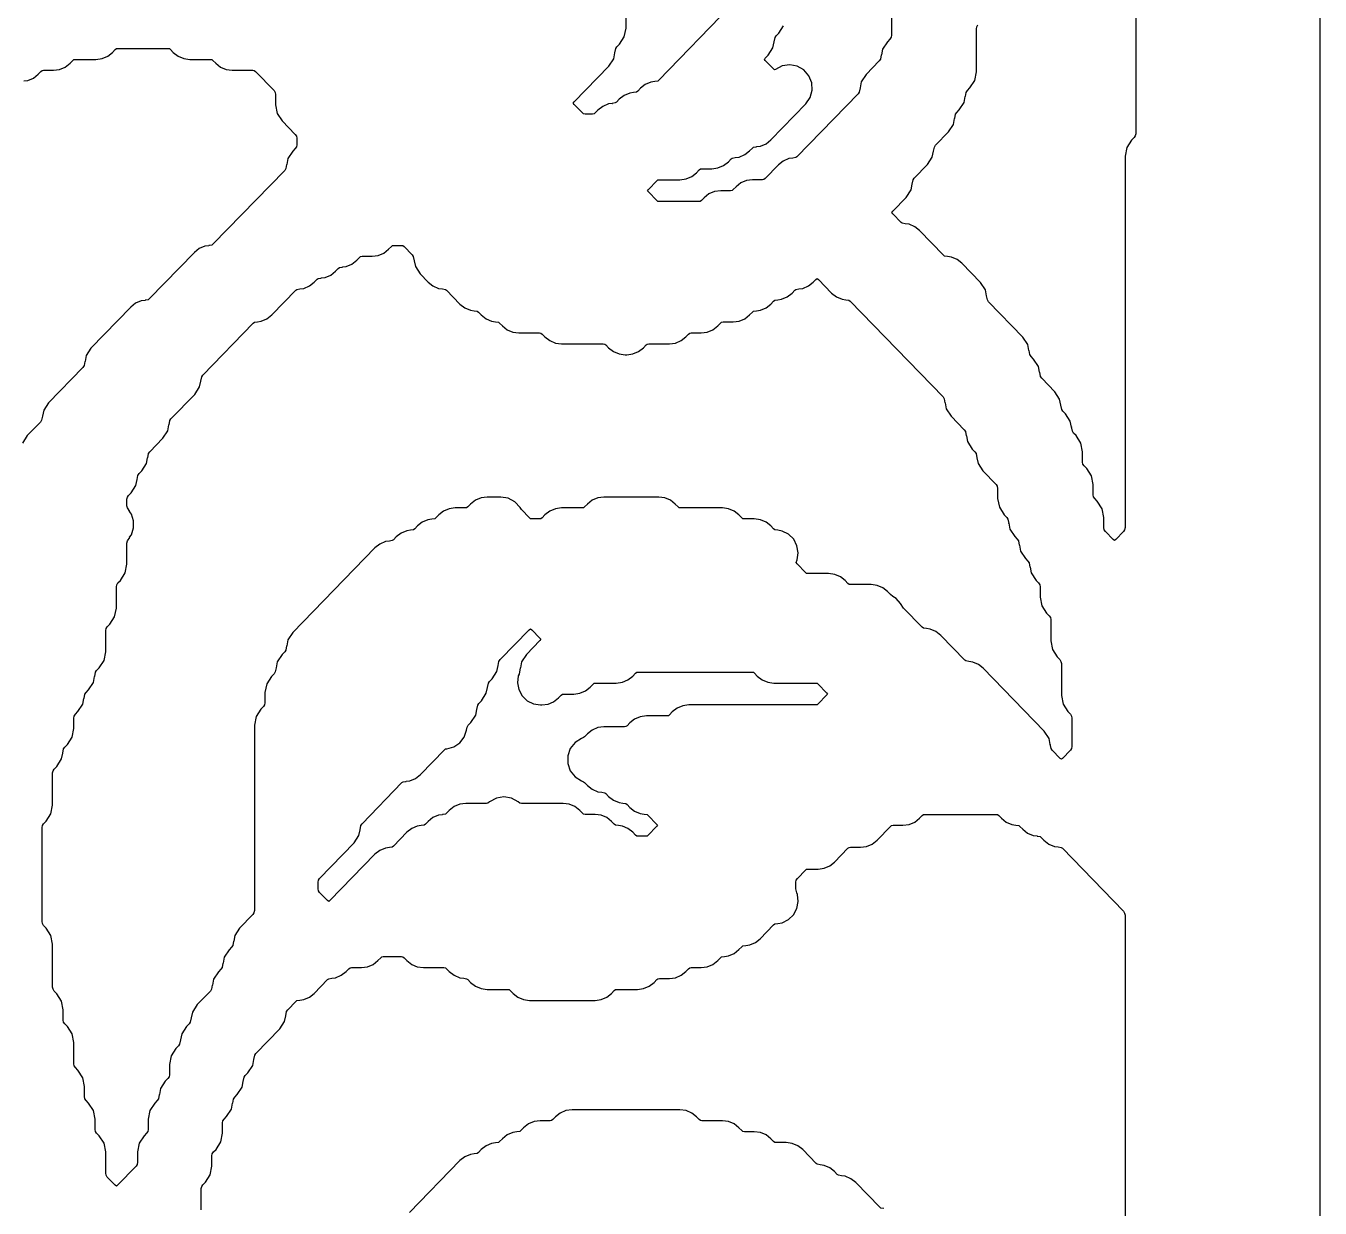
# Model space of a CAD drawing. Header units: millimetres. Extents: x 10 to 410, y 18 to 283.
# Drawn here: x 114.2 to 142.27, y 185.6 to 211.23 of the extents above; entities that cross this region are included whole.
import ezdxf

# ---------------------------------------------------------------- set-up
doc = ezdxf.new("R2010")
doc.units = ezdxf.units.MM
doc.layers.add('CUT', color=1, linetype='Continuous')

msp = doc.modelspace()

# ---------------------------------------------------------------- linework, layer by layer
at = {"layer": 'CUT'}
for points in [[(100.134, 157), (100.134, 160), (121.134, 160), (121.134, 157), (129.134, 157), (129.134, 160), (142.2679, 160), (142.2679, 280), (129.134, 280), (129.134, 283), (121.134, 283), (121.134, 280), (100.134, 280), (100.134, 283), (92.134, 283), (92.134, 280), (79, 280), (79, 160), (92.134, 160), (92.134, 157)], [(115.7338, 197.255), (115.7893, 197.3121), (115.8938, 197.4725), (115.9305, 197.6604), (115.9305, 198.1212), (115.9392, 198.166), (115.9641, 198.2042), (116.0196, 198.2613), (116.1241, 198.4216), (116.1608, 198.6095), (116.1608, 199.0703), (116.1695, 199.1151), (116.1944, 199.1533), (116.2499, 199.2104), (116.3544, 199.3708), (116.3911, 199.5587), (116.3911, 200.0195), (116.3998, 200.0643), (116.4511, 200.1429), (116.4478, 200.1451), (116.4873, 200.2007), (116.5338, 200.347), (116.5338, 200.5005), (116.4873, 200.6467), (116.4478, 200.7024), (116.4511, 200.7045), (116.3998, 200.7832), (116.3911, 200.828), (116.3911, 200.9686), (116.3998, 201.0134), (116.4247, 201.0516), (116.4801, 201.1088), (116.5847, 201.2691), (116.6095, 201.3963), (116.6121, 201.3958), (116.6301, 201.488), (116.655, 201.5262), (116.7104, 201.5833), (116.815, 201.7437), (116.8398, 201.8709), (116.8424, 201.8704), (116.8603, 201.9626), (116.8853, 202.0008), (117.171, 202.2952), (117.2755, 202.4555), (117.3004, 202.5828), (117.3029, 202.5823), (117.3209, 202.6744), (117.3458, 202.7126), (117.8618, 203.2443), (117.9664, 203.4047), (117.9912, 203.5319), (117.9938, 203.5314), (118.0118, 203.6236), (118.0367, 203.6618), (119.1312, 204.7896), (119.1562, 204.8093), (119.221, 204.818), (119.2207, 204.8199), (119.305, 204.8312), (119.4275, 204.8831), (119.532, 204.9653), (120.0523, 205.5015), (120.0774, 205.5212), (120.1421, 205.5299), (120.1418, 205.5318), (120.2262, 205.5431), (120.3487, 205.5949), (120.4532, 205.6772), (120.5129, 205.7387), (120.5379, 205.7585), (120.6026, 205.7672), (120.6024, 205.7691), (120.6867, 205.7804), (120.8092, 205.8322), (120.9137, 205.9145), (120.9735, 205.976), (120.9985, 205.9958), (121.0632, 206.0044), (121.063, 206.0064), (121.1473, 206.0177), (121.2698, 206.0695), (121.3743, 206.1518), (121.434, 206.2133), (121.4591, 206.233), (121.4907, 206.2373), (121.7063, 206.2373), (121.8382, 206.255), (121.9607, 206.3068), (122.0651, 206.3891), (122.1249, 206.4506), (122.1499, 206.4703), (122.1815, 206.4746), (122.345, 206.4746), (122.3766, 206.4703), (122.4017, 206.4506), (122.5751, 206.2719), (122.6, 206.2337), (122.6179, 206.1416), (122.6205, 206.1421), (122.6453, 206.0149), (122.7499, 205.8545), (122.922, 205.6772), (123.0265, 205.5949), (123.149, 205.5431), (123.2333, 205.5318), (123.233, 205.5299), (123.2978, 205.5212), (123.3228, 205.5015), (123.6128, 205.2026), (123.7173, 205.1204), (123.8398, 205.0685), (123.9242, 205.0572), (123.9239, 205.0553), (123.9886, 205.0466), (124.0137, 205.0269), (124.0734, 204.9653), (124.1779, 204.8831), (124.3004, 204.8312), (124.3847, 204.8199), (124.3845, 204.818), (124.4492, 204.8093), (124.4742, 204.7896), (124.5339, 204.7281), (124.6384, 204.6458), (124.7609, 204.594), (124.8928, 204.5763), (125.3387, 204.5763), (125.3703, 204.572), (125.3954, 204.5523), (125.4551, 204.4908), (125.5596, 204.4085), (125.6821, 204.3567), (125.8139, 204.339), (126.7204, 204.339), (126.752, 204.3347), (126.7771, 204.315), (126.8368, 204.2535), (126.9413, 204.1712), (127.0638, 204.1194), (127.1956, 204.1017), (127.2331, 204.1017), (127.365, 204.1194), (127.4874, 204.1712), (127.5919, 204.2535), (127.6517, 204.315), (127.6767, 204.3347), (127.7083, 204.339), (128.1543, 204.339), (128.2861, 204.3567), (128.4086, 204.4085), (128.5131, 204.4908), (128.5728, 204.5523), (128.5979, 204.572), (128.6295, 204.5763), (128.8451, 204.5763), (128.9769, 204.594), (129.0994, 204.6458), (129.2039, 204.7281), (129.2636, 204.7896), (129.2887, 204.8093), (129.3203, 204.8136), (129.536, 204.8136), (129.6678, 204.8312), (129.7903, 204.8831), (129.8948, 204.9653), (129.9545, 205.0269), (129.9796, 205.0466), (130.0443, 205.0553), (130.044, 205.0572), (130.1284, 205.0685), (130.2508, 205.1204), (130.3553, 205.2026), (130.4151, 205.2642), (130.4401, 205.2839), (130.5048, 205.2926), (130.5046, 205.2945), (130.5889, 205.3058), (130.7114, 205.3576), (130.8159, 205.4399), (130.8756, 205.5015), (130.9007, 205.5212), (130.9654, 205.5299), (130.9651, 205.5318), (131.0495, 205.5431), (131.172, 205.5949), (131.2765, 205.6772), (131.3315, 205.7339), (131.3595, 205.7547), (131.3874, 205.7339), (131.6727, 205.4399), (131.7772, 205.3576), (131.8997, 205.3058), (131.9841, 205.2945), (131.9838, 205.2926), (132.0485, 205.2839), (132.0736, 205.2642), (134.0892, 203.1872), (134.1141, 203.149), (134.1321, 203.0568), (134.1347, 203.0573), (134.1595, 202.9301), (134.264, 202.7698), (134.5498, 202.4753), (134.5747, 202.4371), (134.5927, 202.345), (134.5952, 202.3455), (134.6201, 202.2182), (134.7246, 202.0579), (134.7801, 202.0008), (134.805, 201.9626), (134.8229, 201.8704), (134.8255, 201.8709), (134.8503, 201.7437), (134.9549, 201.5833), (135.2406, 201.2889), (135.2655, 201.2507), (135.2743, 201.2059), (135.2743, 200.9824), (135.3109, 200.7945), (135.4155, 200.6342), (135.4709, 200.577), (135.4958, 200.5388), (135.5138, 200.4467), (135.5164, 200.4472), (135.5412, 200.3199), (135.6457, 200.1596), (135.7012, 200.1025), (135.7261, 200.0643), (135.7441, 199.9721), (135.7467, 199.9726), (135.7715, 199.8454), (135.876, 199.685), (135.9315, 199.6279), (135.9564, 199.5897), (135.9744, 199.4975), (135.9769, 199.498), (136.0018, 199.3708), (136.1063, 199.2104), (136.1618, 199.1533), (136.1867, 199.1151), (136.1954, 199.0703), (136.1954, 198.8468), (136.232, 198.6589), (136.3366, 198.4986), (136.392, 198.4414), (136.417, 198.4032), (136.4257, 198.3585), (136.4257, 197.8976), (136.4623, 197.7098), (136.5669, 197.5494), (136.6223, 197.4923), (136.6472, 197.4541), (136.656, 197.4093), (136.656, 196.7112), (136.6926, 196.5233), (136.7972, 196.363), (136.8526, 196.3058), (136.8775, 196.2676), (136.8863, 196.2229), (136.8863, 195.6076), (136.8775, 195.5629), (136.8526, 195.5247), (136.6839, 195.3508), (136.656, 195.33), (136.628, 195.3508), (136.4593, 195.5247), (136.4344, 195.5629), (136.4164, 195.655), (136.4139, 195.6545), (136.389, 195.7818), (136.2845, 195.9421), (134.961, 197.3058), (134.8565, 197.3881), (134.734, 197.4399), (134.6497, 197.4513), (134.6499, 197.4532), (134.5852, 197.4619), (134.5602, 197.4816), (134.0399, 198.0177), (133.9354, 198.1), (133.8129, 198.1518), (133.7285, 198.1631), (133.7288, 198.165), (133.6641, 198.1737), (133.639, 198.1935), (133.2354, 198.6094), (133.1701, 198.7095), (133.072, 198.8199), (133.0032, 198.862), (132.9482, 198.9053), (132.8885, 198.9669), (132.784, 199.0491), (132.6615, 199.101), (132.5296, 199.1186), (132.0837, 199.1186), (132.0521, 199.1229), (132.027, 199.1426), (131.9673, 199.2041), (131.8628, 199.2864), (131.7403, 199.3382), (131.6085, 199.3559), (131.1626, 199.3559), (131.131, 199.3602), (131.1059, 199.3799), (130.9258, 199.5655), (130.9054, 199.5942), (130.9243, 199.6534), (130.9478, 199.8076), (130.9227, 199.9615), (130.8515, 200.1002), (130.7409, 200.2102), (130.6019, 200.2808), (130.5042, 200.2962), (130.5048, 200.3006), (130.4401, 200.3093), (130.4151, 200.3291), (130.3553, 200.3906), (130.2508, 200.4729), (130.1284, 200.5247), (129.9965, 200.5424), (129.7809, 200.5424), (129.7493, 200.5466), (129.7242, 200.5663), (129.6645, 200.6279), (129.56, 200.7102), (129.4375, 200.762), (129.3057, 200.7797), (128.3992, 200.7797), (128.3676, 200.7839), (128.3425, 200.8036), (128.2828, 200.8652), (128.1783, 200.9474), (128.0558, 200.9993), (127.924, 201.0169), (126.735, 201.0169), (126.6032, 200.9993), (126.4807, 200.9474), (126.3762, 200.8652), (126.3165, 200.8036), (126.2914, 200.7839), (126.2598, 200.7797), (125.8139, 200.7797), (125.6821, 200.762), (125.5596, 200.7102), (125.4551, 200.6279), (125.3954, 200.5663), (125.3703, 200.5466), (125.3387, 200.5424), (125.1752, 200.5424), (125.1436, 200.5466), (125.1186, 200.5663), (124.9452, 200.745), (124.9158, 200.79), (124.8043, 200.9113), (124.6595, 200.9898), (124.497, 201.0169), (124.2019, 201.0169), (124.0701, 200.9993), (123.9476, 200.9474), (123.8431, 200.8652), (123.7834, 200.8036), (123.7583, 200.7839), (123.7267, 200.7797), (123.5111, 200.7797), (123.3792, 200.762), (123.2567, 200.7102), (123.1522, 200.6279), (123.0925, 200.5663), (123.0675, 200.5466), (123.0028, 200.5379), (123.003, 200.536), (122.9187, 200.5247), (122.7962, 200.4729), (122.6917, 200.3906), (122.632, 200.3291), (122.6069, 200.3093), (122.5422, 200.3006), (122.5425, 200.2987), (122.4581, 200.2874), (122.3356, 200.2356), (122.2311, 200.1533), (122.1714, 200.0918), (122.1463, 200.072), (122.0816, 200.0634), (122.0819, 200.0614), (121.9975, 200.0501), (121.875, 199.9983), (121.7705, 199.916), (119.9865, 198.0777), (119.8819, 197.9173), (119.8571, 197.7901), (119.8545, 197.7906), (119.8366, 197.6985), (119.8117, 197.6603), (119.7562, 197.6031), (119.6517, 197.4428), (119.6268, 197.3155), (119.6243, 197.316), (119.6063, 197.2239), (119.5814, 197.1857), (119.5259, 197.1285), (119.4214, 196.9682), (119.3847, 196.7803), (119.3847, 196.5568), (119.376, 196.512), (119.3511, 196.4738), (119.2956, 196.4167), (119.1911, 196.2563), (119.1545, 196.0685), (119.1545, 192.0483), (119.1457, 192.0035), (119.1208, 191.9653), (118.8351, 191.6709), (118.7305, 191.5106), (118.7057, 191.3833), (118.7031, 191.3838), (118.6852, 191.2917), (118.6602, 191.2535), (118.6048, 191.1963), (118.5002, 191.036), (118.4754, 190.9088), (118.4728, 190.9093), (118.4549, 190.8171), (118.43, 190.7789), (118.3745, 190.7218), (118.27, 190.5614), (118.2451, 190.4342), (118.2426, 190.4347), (118.2246, 190.3425), (118.1997, 190.3043), (117.9139, 190.0099), (117.8094, 189.8496), (117.7846, 189.7223), (117.782, 189.7228), (117.764, 189.6307), (117.7391, 189.5925), (117.6837, 189.5353), (117.5791, 189.375), (117.5543, 189.2477), (117.5517, 189.2483), (117.5337, 189.1561), (117.5088, 189.1179), (117.4534, 189.0607), (117.3488, 188.9004), (117.3122, 188.7125), (117.3122, 188.489), (117.3035, 188.4442), (117.2785, 188.406), (117.2231, 188.3489), (117.1185, 188.1885), (117.0937, 188.0613), (117.0911, 188.0618), (117.0732, 187.9696), (117.0483, 187.9314), (116.9928, 187.8743), (116.8883, 187.714), (116.8516, 187.5261), (116.8516, 187.3025), (116.8429, 187.2578), (116.818, 187.2196), (116.7625, 187.1624), (116.658, 187.0021), (116.6213, 186.8142), (116.6213, 186.5907), (116.6126, 186.5459), (116.5877, 186.5077), (116.1887, 186.0966), (116.1608, 186.0758), (116.1328, 186.0966), (115.9641, 186.2704), (115.9392, 186.3086), (115.9305, 186.3534), (115.9305, 186.8142), (115.8938, 187.0021), (115.7893, 187.1624), (115.7338, 187.2196), (115.7089, 187.2578), (115.7002, 187.3025), (115.7002, 187.5261), (115.6636, 187.714), (115.559, 187.8743), (115.5036, 187.9314), (115.4786, 187.9696), (115.4699, 188.0144), (115.4699, 188.2379), (115.4333, 188.4258), (115.3287, 188.5862), (115.2733, 188.6433), (115.2484, 188.6815), (115.2396, 188.7263), (115.2396, 189.1871), (115.203, 189.375), (115.0984, 189.5353), (115.043, 189.5925), (115.0181, 189.6307), (115.0094, 189.6754), (115.0094, 189.899), (114.9727, 190.0868), (114.8682, 190.2472), (114.8127, 190.3043), (114.7878, 190.3425), (114.7791, 190.3873), (114.7791, 191.3227), (114.7424, 191.5106), (114.6379, 191.6709), (114.5824, 191.7281), (114.5575, 191.7663), (114.5488, 191.811), (114.5488, 193.85), (114.5575, 193.8948), (114.5824, 193.933), (114.6379, 193.9901), (114.7424, 194.1504), (114.7791, 194.3383), (114.7791, 195.0364), (114.7878, 195.0812), (114.8127, 195.1194), (114.8682, 195.1765), (114.9727, 195.3369), (114.9975, 195.4641), (115.0001, 195.4636), (115.0181, 195.5558), (115.043, 195.594), (115.0984, 195.6511), (115.203, 195.8115), (115.2396, 195.9993), (115.2396, 196.2229), (115.2484, 196.2676), (115.2733, 196.3058), (115.3287, 196.363), (115.4333, 196.5233), (115.4581, 196.6506), (115.4607, 196.6501), (115.4786, 196.7422), (115.5036, 196.7804), (115.559, 196.8376), (115.6636, 196.9979), (115.6884, 197.1251), (115.691, 197.1246), (115.7089, 197.2168)], [(123.2763, 195.5354), (123.3013, 195.5551), (123.3306, 195.559), (123.4792, 195.6032), (123.6071, 195.6907), (123.702, 195.8132), (123.7549, 195.9589), (123.7688, 196.0304), (123.7938, 196.0686), (123.8492, 196.1257), (123.9538, 196.286), (123.9786, 196.4133), (123.9812, 196.4128), (123.9991, 196.5049), (124.024, 196.5431), (124.0795, 196.6003), (124.184, 196.7606), (124.2089, 196.8878), (124.2114, 196.8873), (124.2294, 196.9795), (124.2543, 197.0177), (124.3098, 197.0749), (124.4143, 197.2352), (124.4391, 197.3624), (124.4417, 197.3619), (124.4597, 197.4541), (124.4846, 197.4923), (125.1139, 198.1407), (125.1418, 198.1615), (125.1697, 198.1407), (125.3452, 197.9599), (125.3648, 197.9322), (125.3452, 197.9045), (125.0527, 197.6031), (124.9482, 197.4428), (124.9234, 197.3155), (124.9208, 197.316), (124.894, 197.1789), (124.8775, 197.1423), (124.8596, 196.9904), (124.8884, 196.8403), (124.9612, 196.7059), (125.0712, 196.5998), (125.2082, 196.5318), (125.3592, 196.5085), (125.3909, 196.5085), (125.5227, 196.5262), (125.6452, 196.578), (125.7497, 196.6603), (125.8094, 196.7218), (125.8345, 196.7415), (125.8661, 196.7458), (126.0817, 196.7458), (126.2135, 196.7635), (126.336, 196.8153), (126.4405, 196.8975), (126.5002, 196.9591), (126.5253, 196.9788), (126.5569, 196.9831), (127.0029, 196.9831), (127.1347, 197.0007), (127.2572, 197.0526), (127.3617, 197.1348), (127.4214, 197.1964), (127.4464, 197.2161), (127.478, 197.2203), (129.9444, 197.2203), (129.976, 197.2161), (130.001, 197.1964), (130.0607, 197.1348), (130.1652, 197.0526), (130.2877, 197.0007), (130.4195, 196.9831), (131.3261, 196.9831), (131.3577, 196.9788), (131.3827, 196.9591), (131.5629, 196.7735), (131.5825, 196.7458), (131.5629, 196.7181), (131.3827, 196.5324), (131.3577, 196.5127), (131.3261, 196.5085), (128.5773, 196.5085), (128.4455, 196.4908), (128.323, 196.439), (128.2185, 196.3567), (128.1588, 196.2952), (128.1337, 196.2754), (128.1021, 196.2712), (127.6562, 196.2712), (127.5243, 196.2535), (127.4018, 196.2017), (127.2973, 196.1194), (127.2376, 196.0579), (127.2126, 196.0381), (127.181, 196.0339), (126.735, 196.0339), (126.6032, 196.0162), (126.4807, 195.9644), (126.3762, 195.8821), (126.3165, 195.8206), (126.2909, 195.8005), (126.2485, 195.7825), (126.1082, 195.6931), (126.0049, 195.5625), (125.9503, 195.4053), (125.9503, 195.2388), (126.0049, 195.0816), (126.1082, 194.951), (126.2485, 194.8615), (126.2909, 194.8436), (126.3165, 194.8235), (126.3762, 194.762), (126.4807, 194.6797), (126.6032, 194.6279), (126.6876, 194.6165), (126.6873, 194.6146), (126.752, 194.6059), (126.7771, 194.5862), (126.8368, 194.5247), (126.9413, 194.4424), (127.0638, 194.3906), (127.1481, 194.3793), (127.1479, 194.3773), (127.2126, 194.3686), (127.2376, 194.3489), (127.2973, 194.2874), (127.4018, 194.2051), (127.5243, 194.1533), (127.6087, 194.142), (127.6084, 194.14), (127.6731, 194.1314), (127.6982, 194.1116), (127.8783, 193.926), (127.8979, 193.8983), (127.8783, 193.8706), (127.6982, 193.685), (127.6731, 193.6653), (127.6415, 193.661), (127.478, 193.661), (127.4464, 193.6653), (127.4214, 193.685), (127.3617, 193.7465), (127.2572, 193.8288), (127.1347, 193.8806), (127.0503, 193.8919), (127.0506, 193.8939), (126.9859, 193.9025), (126.9608, 193.9223), (126.9011, 193.9838), (126.7966, 194.0661), (126.6741, 194.1179), (126.5423, 194.1356), (126.3266, 194.1356), (126.295, 194.1398), (126.27, 194.1596), (126.2102, 194.2211), (126.1057, 194.3034), (125.9833, 194.3552), (125.8514, 194.3729), (124.9449, 194.3729), (124.9133, 194.3771), (124.8754, 194.407), (124.7298, 194.4866), (124.5661, 194.5141), (124.4024, 194.4866), (124.2568, 194.407), (124.2189, 194.3771), (124.1873, 194.3729), (123.7413, 194.3729), (123.6095, 194.3552), (123.487, 194.3034), (123.3825, 194.2211), (123.3228, 194.1596), (123.2978, 194.1398), (123.233, 194.1312), (123.2333, 194.1292), (123.149, 194.1179), (123.0265, 194.0661), (122.922, 193.9838), (122.8622, 193.9223), (122.8372, 193.9025), (122.7725, 193.8939), (122.7727, 193.8919), (122.6884, 193.8806), (122.5659, 193.8288), (122.4614, 193.7465), (122.1714, 193.4477), (122.1463, 193.428), (122.0816, 193.4193), (122.0819, 193.4174), (121.9975, 193.406), (121.875, 193.3542), (121.7705, 193.2719), (120.7944, 192.2661), (120.7664, 192.2453), (120.7385, 192.2661), (120.5698, 192.4399), (120.5449, 192.4781), (120.5361, 192.5229), (120.5361, 192.6636), (120.5449, 192.7083), (120.5698, 192.7465), (121.3161, 193.5155), (121.4206, 193.6759), (121.4455, 193.8031), (121.448, 193.8026), (121.466, 193.8948), (121.4909, 193.933), (122.3552, 194.8235), (122.3802, 194.8432), (122.4449, 194.8519), (122.4447, 194.8538), (122.529, 194.8651), (122.6515, 194.917), (122.756, 194.9992)]]:
    msp.add_lwpolyline(points, close=True, dxfattribs=at)
for points in [[(138.2679, 212.3585), (138.2679, 208.8958), (138.2592, 208.851), (138.2343, 208.8128), (138.1789, 208.7557), (138.0743, 208.5953), (138.0377, 208.4074), (138.0377, 200.3534), (138.0289, 200.3086), (138.004, 200.2704), (137.8353, 200.0966), (137.8074, 200.0758), (137.7795, 200.0966), (137.6107, 200.2704), (137.5858, 200.3086), (137.5771, 200.3534), (137.5771, 200.5769), (137.5405, 200.7648), (137.4359, 200.9251), (137.3805, 200.9823), (137.3555, 201.0205), (137.3468, 201.0652), (137.3468, 201.2888), (137.3102, 201.4767), (137.2056, 201.637), (137.1502, 201.6942), (137.1253, 201.7324), (137.1165, 201.7771), (137.1165, 202.0007), (137.0799, 202.1885), (136.9753, 202.3489), (136.9199, 202.406), (136.895, 202.4442), (136.877, 202.5364), (136.8744, 202.5359), (136.8496, 202.6631), (136.7451, 202.8235), (136.6896, 202.8806), (136.6647, 202.9188), (136.6467, 203.011), (136.6441, 203.0105), (136.6193, 203.1377), (136.5148, 203.298), (136.229, 203.5925), (136.2041, 203.6307), (136.1862, 203.7228), (136.1836, 203.7223), (136.1588, 203.8496), (136.0542, 204.0099), (135.9988, 204.067), (135.9738, 204.1052), (135.9559, 204.1974), (135.9533, 204.1969), (135.9285, 204.3241), (135.8239, 204.4845), (135.0776, 205.2535), (135.0527, 205.2917), (135.0347, 205.3838), (135.0322, 205.3833), (135.0073, 205.5106), (134.9028, 205.6709), (134.5004, 206.0855), (134.3959, 206.1678), (134.2734, 206.2196), (134.1891, 206.2309), (134.1894, 206.2328), (134.1246, 206.2415), (134.0996, 206.2613), (133.5793, 206.7974), (133.4748, 206.8796), (133.3523, 206.9315), (133.268, 206.9428), (133.2682, 206.9447), (133.2035, 206.9534), (133.1785, 206.9731), (132.9983, 207.1587), (132.9787, 207.1864), (132.9983, 207.2141), (133.2908, 207.5155), (133.3954, 207.6759), (133.4202, 207.8031), (133.4228, 207.8026), (133.4407, 207.8948), (133.4656, 207.933), (133.7514, 208.2274), (133.8559, 208.3877), (133.8807, 208.515), (133.8833, 208.5145), (133.9013, 208.6066), (133.9262, 208.6448), (134.2119, 208.9393), (134.3165, 209.0996), (134.3413, 209.2268), (134.3439, 209.2263), (134.3619, 209.3185), (134.3868, 209.3567), (134.4422, 209.4138), (134.5468, 209.5742), (134.5716, 209.7014), (134.5742, 209.7009), (134.5921, 209.7931), (134.6171, 209.8313), (134.6725, 209.8884), (134.7771, 210.0488), (134.8137, 210.2366), (134.8137, 211.172), (134.8224, 211.2168), (134.8473, 211.255)], [(129.4836, 211.6603), (127.9285, 210.0579), (127.9034, 210.0381), (127.8387, 210.0295), (127.839, 210.0275), (127.7546, 210.0162), (127.6321, 209.9644), (127.5276, 209.8821), (127.4679, 209.8206), (127.4428, 209.8009), (127.3781, 209.7922), (127.3784, 209.7902), (127.294, 209.7789), (127.1716, 209.7271), (127.0671, 209.6448), (127.0073, 209.5833), (126.9823, 209.5636), (126.9176, 209.5549), (126.9178, 209.553), (126.8335, 209.5416), (126.711, 209.4898), (126.6065, 209.4075), (126.5468, 209.346), (126.5217, 209.3263), (126.4901, 209.322), (126.3266, 209.322), (126.295, 209.3263), (126.27, 209.346), (126.0898, 209.5316), (126.0702, 209.5593), (126.0898, 209.587), (126.8429, 210.363), (126.9474, 210.5233), (126.9722, 210.6506), (126.9748, 210.6501), (126.9928, 210.7422), (127.0177, 210.7804), (127.0732, 210.8376), (127.1777, 210.9979), (127.2144, 211.1858), (127.2144, 211.4093)], [(132.9714, 211.4093), (132.9714, 211.0314), (132.9627, 210.9866), (132.9378, 210.9484), (132.8823, 210.8912), (132.7778, 210.7309), (132.753, 210.6037), (132.7504, 210.6042), (132.7324, 210.512), (132.7075, 210.4738), (132.4218, 210.1794), (132.3172, 210.019), (132.2924, 209.8918), (132.2898, 209.8923), (132.2719, 209.8001), (132.2469, 209.7619), (130.9221, 208.3968), (130.8971, 208.3771), (130.8324, 208.3684), (130.8326, 208.3665), (130.7483, 208.3552), (130.6258, 208.3034), (130.5213, 208.2211), (130.2313, 207.9223), (130.2062, 207.9025), (130.1746, 207.8983), (129.959, 207.8983), (129.8272, 207.8806), (129.7047, 207.8288), (129.6002, 207.7465), (129.5405, 207.685), (129.5154, 207.6653), (129.4838, 207.661), (129.2681, 207.661), (129.1363, 207.6433), (129.0138, 207.5915), (128.9093, 207.5092), (128.8496, 207.4477), (128.8245, 207.428), (128.7929, 207.4237), (127.9386, 207.4237), (127.907, 207.428), (127.8819, 207.4477), (127.7018, 207.6333), (127.6822, 207.661), (127.7018, 207.6887), (127.8819, 207.8743), (127.907, 207.8941), (127.9386, 207.8983), (128.3845, 207.8983), (128.5164, 207.916), (128.6389, 207.9678), (128.7434, 208.0501), (128.8031, 208.1116), (128.8281, 208.1314), (128.8597, 208.1356), (129.0754, 208.1356), (129.2072, 208.1533), (129.3297, 208.2051), (129.4342, 208.2874), (129.4939, 208.3489), (129.519, 208.3686), (129.5837, 208.3773), (129.5834, 208.3793), (129.6678, 208.3906), (129.7903, 208.4424), (129.8948, 208.5247), (129.9545, 208.5862), (129.9796, 208.6059), (130.0443, 208.6146), (130.044, 208.6165), (130.1284, 208.6279), (130.2508, 208.6797), (130.3553, 208.762), (131.1134, 209.543), (131.2071, 209.6787), (131.2516, 209.8374), (131.2421, 210.002), (131.1796, 210.1546), (131.0708, 210.2785), (130.9277, 210.3603), (130.7657, 210.3911), (130.6025, 210.3676), (130.4558, 210.2922), (130.4383, 210.2792), (130.4104, 210.3), (130.2349, 210.4808), (130.2153, 210.5085), (130.2349, 210.5362), (130.2971, 210.6003), (130.4017, 210.7606), (130.4265, 210.8878), (130.4291, 210.8873), (130.4471, 210.9795), (130.472, 211.0177), (130.5274, 211.0749), (130.632, 211.2352)], [(114.1545, 210.0403), (114.2388, 210.0516), (114.3613, 210.1034), (114.4658, 210.1857), (114.5255, 210.2472), (114.5506, 210.2669), (114.5822, 210.2712), (114.7978, 210.2712), (114.9297, 210.2889), (115.0522, 210.3407), (115.1567, 210.423), (115.2164, 210.4845), (115.2414, 210.5042), (115.273, 210.5085), (115.719, 210.5085), (115.8508, 210.5262), (115.9733, 210.578), (116.0778, 210.6603), (116.1375, 210.7218), (116.1626, 210.7415), (116.1942, 210.7458), (117.2788, 210.7458), (117.3104, 210.7415), (117.3354, 210.7218), (117.3952, 210.6603), (117.4997, 210.578), (117.6222, 210.5262), (117.754, 210.5085), (118.1999, 210.5085), (118.2315, 210.5042), (118.2566, 210.4845), (118.3163, 210.423), (118.4208, 210.3407), (118.5433, 210.2889), (118.6751, 210.2712), (119.1211, 210.2712), (119.1527, 210.2669), (119.1777, 210.2472), (119.5814, 209.8313), (119.6063, 209.7931), (119.615, 209.7483), (119.615, 209.5248), (119.6517, 209.3369), (119.7562, 209.1765), (120.0419, 208.8821), (120.0669, 208.8439), (120.0756, 208.7992), (120.0756, 208.6585), (120.0669, 208.6137), (120.0419, 208.5755), (119.9865, 208.5184), (119.8819, 208.358), (119.8571, 208.2308), (119.8545, 208.2313), (119.8366, 208.1391), (119.8117, 208.1009), (118.2566, 206.4985), (118.2315, 206.4788), (118.1668, 206.4701), (118.1671, 206.4682), (118.0827, 206.4569), (117.9602, 206.4051), (117.8557, 206.3228), (116.8749, 205.3121), (116.8498, 205.2924), (116.7851, 205.2837), (116.7854, 205.2818), (116.701, 205.2704), (116.5785, 205.2186), (116.474, 205.1364), (115.6111, 204.2472), (115.5066, 204.0868), (115.4817, 203.9596), (115.4792, 203.9601), (115.4612, 203.8679), (115.4363, 203.8297), (114.69, 203.0607), (114.5854, 202.9004), (114.5606, 202.7732), (114.558, 202.7737), (114.5401, 202.6815), (114.5151, 202.6433), (114.2294, 202.3489), (114.1249, 202.1885)], [(118.003, 185.5587), (118.003, 186.0195), (118.0118, 186.0643), (118.0367, 186.1025), (118.0921, 186.1596), (118.1967, 186.3199), (118.2333, 186.5078), (118.2333, 186.7314), (118.242, 186.7761), (118.267, 186.8143), (118.3224, 186.8715), (118.427, 187.0318), (118.4636, 187.2197), (118.4636, 187.4432), (118.4723, 187.488), (118.4972, 187.5262), (118.5527, 187.5833), (118.6572, 187.7437), (118.6821, 187.8709), (118.6846, 187.8704), (118.7026, 187.9626), (118.7275, 188.0008), (118.783, 188.0579), (118.8875, 188.2182), (118.9123, 188.3455), (118.9149, 188.345), (118.9329, 188.4371), (118.9578, 188.4753), (119.0133, 188.5325), (119.1178, 188.6928), (119.1426, 188.82), (119.1452, 188.8195), (119.1632, 188.9117), (119.1881, 188.9499), (119.7041, 189.4816), (119.8087, 189.642), (119.8335, 189.7692), (119.8361, 189.7687), (119.854, 189.8609), (119.8789, 189.8991), (120.0523, 190.0777), (120.0774, 190.0975), (120.1421, 190.1061), (120.1418, 190.1081), (120.2262, 190.1194), (120.3487, 190.1712), (120.4532, 190.2535), (120.7432, 190.5523), (120.7682, 190.572), (120.8329, 190.5807), (120.8327, 190.5826), (120.917, 190.594), (121.0395, 190.6458), (121.144, 190.7281), (121.2037, 190.7896), (121.2288, 190.8093), (121.2604, 190.8136), (121.4761, 190.8136), (121.6079, 190.8312), (121.7304, 190.8831), (121.8349, 190.9653), (121.8946, 191.0269), (121.9196, 191.0466), (121.9512, 191.0508), (122.345, 191.0508), (122.3766, 191.0466), (122.4017, 191.0269), (122.4614, 190.9653), (122.5659, 190.8831), (122.6884, 190.8312), (122.8202, 190.8136), (123.2661, 190.8136), (123.2978, 190.8093), (123.3228, 190.7896), (123.3825, 190.7281), (123.487, 190.6458), (123.6095, 190.594), (123.6939, 190.5826), (123.6936, 190.5807), (123.7583, 190.572), (123.7834, 190.5523), (123.8431, 190.4908), (123.9476, 190.4085), (124.0701, 190.3567), (124.2019, 190.339), (124.6478, 190.339), (124.6795, 190.3347), (124.7045, 190.315), (124.7642, 190.2535), (124.8687, 190.1712), (124.9912, 190.1194), (125.123, 190.1017), (126.5423, 190.1017), (126.6741, 190.1194), (126.7966, 190.1712), (126.9011, 190.2535), (126.9608, 190.315), (126.9859, 190.3347), (127.0175, 190.339), (127.4634, 190.339), (127.5952, 190.3567), (127.7177, 190.4085), (127.8222, 190.4908), (127.8819, 190.5523), (127.907, 190.572), (127.9386, 190.5763), (128.1543, 190.5763), (128.2861, 190.594), (128.4086, 190.6458), (128.5131, 190.7281), (128.5728, 190.7896), (128.5979, 190.8093), (128.6295, 190.8136), (128.8451, 190.8136), (128.9769, 190.8312), (129.0994, 190.8831), (129.2039, 190.9653), (129.2636, 191.0269), (129.2887, 191.0466), (129.3534, 191.0553), (129.3531, 191.0572), (129.4375, 191.0685), (129.56, 191.1204), (129.6645, 191.2026), (129.7242, 191.2642), (129.7493, 191.2839), (129.814, 191.2926), (129.8137, 191.2945), (129.8981, 191.3058), (130.0206, 191.3576), (130.1251, 191.4399), (130.4151, 191.7387), (130.4401, 191.7585), (130.5048, 191.7672), (130.5043, 191.7709), (130.6022, 191.7861), (130.7392, 191.854), (130.8492, 191.9601), (130.922, 192.0945), (130.9508, 192.2447), (130.9329, 192.3965), (130.9164, 192.4331), (130.8989, 192.5229), (130.8989, 192.6636), (130.9076, 192.7083), (130.9325, 192.7465), (131.1059, 192.9252), (131.131, 192.9449), (131.1626, 192.9492), (131.3782, 192.9492), (131.5101, 192.9668), (131.6325, 193.0187), (131.737, 193.1009), (132.027, 193.3998), (132.0521, 193.4195), (132.0837, 193.4237), (132.2994, 193.4237), (132.4312, 193.4414), (132.5537, 193.4932), (132.6582, 193.5755), (132.9482, 193.8743), (132.9732, 193.8941), (133.0048, 193.8983), (133.2205, 193.8983), (133.3523, 193.916), (133.4748, 193.9678), (133.5793, 194.0501), (133.639, 194.1116), (133.6641, 194.1314), (133.6957, 194.1356), (135.2409, 194.1356), (135.2725, 194.1314), (135.2975, 194.1116), (135.3573, 194.0501), (135.4617, 193.9678), (135.5842, 193.916), (135.6686, 193.9047), (135.6683, 193.9027), (135.733, 193.8941), (135.7581, 193.8743), (135.8178, 193.8128), (135.9223, 193.7305), (136.0448, 193.6787), (136.1292, 193.6674), (136.1289, 193.6655), (136.1936, 193.6568), (136.2187, 193.637), (136.2784, 193.5755), (136.3829, 193.4932), (136.5054, 193.4414), (136.5897, 193.4301), (136.5895, 193.4282), (136.6542, 193.4195), (136.6792, 193.3998), (138.004, 192.0347), (138.0289, 191.9965), (138.0377, 191.9517), (138.0377, 182.0822)], [(132.8077, 185.5888), (132.7429, 185.5975), (132.7179, 185.6172), (132.1976, 186.1533), (132.0931, 186.2356), (131.9706, 186.2874), (131.8863, 186.2987), (131.8865, 186.3006), (131.8218, 186.3093), (131.7968, 186.3291), (131.737, 186.3906), (131.6325, 186.4729), (131.5101, 186.5247), (131.4257, 186.536), (131.426, 186.5379), (131.3612, 186.5466), (131.3362, 186.5663), (131.0462, 186.8652), (130.9417, 186.9474), (130.8192, 186.9993), (130.6874, 187.0169), (130.4717, 187.0169), (130.4401, 187.0212), (130.4151, 187.0409), (130.3553, 187.1025), (130.2508, 187.1847), (130.1284, 187.2365), (129.9965, 187.2542), (129.7809, 187.2542), (129.7493, 187.2585), (129.7242, 187.2782), (129.6645, 187.3397), (129.56, 187.422), (129.4375, 187.4738), (129.3057, 187.4915), (128.8597, 187.4915), (128.8281, 187.4958), (128.8031, 187.5155), (128.7434, 187.577), (128.6389, 187.6593), (128.5164, 187.7111), (128.3845, 187.7288), (126.0442, 187.7288), (125.9123, 187.7111), (125.7899, 187.6593), (125.6854, 187.577), (125.6256, 187.5155), (125.6006, 187.4958), (125.569, 187.4915), (125.3533, 187.4915), (125.2215, 187.4738), (125.099, 187.422), (124.9945, 187.3397), (124.9348, 187.2782), (124.9097, 187.2585), (124.845, 187.2498), (124.8453, 187.2479), (124.7609, 187.2365), (124.6384, 187.1847), (124.5339, 187.1025), (124.4742, 187.0409), (124.4492, 187.0212), (124.3845, 187.0125), (124.3847, 187.0106), (124.3004, 186.9993), (124.1779, 186.9474), (124.0734, 186.8652), (124.0137, 186.8036), (123.9886, 186.7839), (123.9239, 186.7752), (123.9242, 186.7733), (123.8398, 186.762), (123.7173, 186.7102), (123.6128, 186.6279), (122.5196, 185.5014)]]:
    msp.add_lwpolyline(points, dxfattribs=at)

doc.saveas('drawing.dxf')
